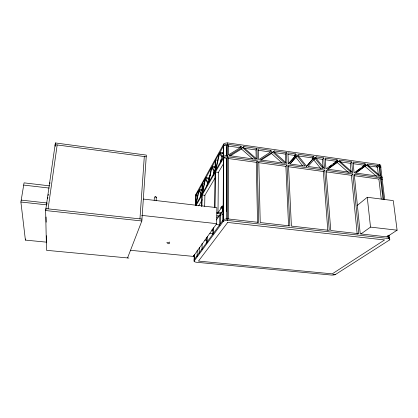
<?xml version="1.0" encoding="UTF-8"?>
<svg xmlns="http://www.w3.org/2000/svg" width="418" height="418" viewBox="0 0 418 418"><rect width="100%" height="100%" fill="white"/><g stroke="black" fill="none" stroke-linecap="round" stroke-linejoin="round"><path stroke-width="0.63" d="M228.285 218.959L228.353 156.917L257.274 160.883L258.653 222.392L227.476 218.87A4.514 1.729 0.2 0 0 223.327 219.748M226.347 211.315L226.488 159.321M226.499 155.966L226.519 146.849M226.556 219.455L226.708 158.297L227.585 156.807A4.295 2.069 -0.1 0 0 223.635 157.879L226.708 158.297M226.713 155.595L226.739 145.819L227.606 144.283A4.253 2.132 -0.2 0 0 223.698 145.391L226.739 145.819M389.074 235.188L389.649 239.89L335.325 274.579A3.647 1.05 -2.6 0 1 331.735 275.091L196.167 262.227A3.762 1.191 1.3 0 1 194.088 261.125L223.316 221.294A4.52 1.719 0.2 0 1 227.47 220.422L227.611 142.909L379.476 164.551A4.18 1.818 -7.4 0 1 380.641 166.286L382.021 177.566M222.977 221.065L223.06 205.484L217.6 213.436M223.092 221.603L223.489 145.772L219.643 153.234L223.431 156.849M223.316 221.294L223.708 144.017A4.248 2.142 -0.2 0 1 227.611 142.909M219.701 225.38L219.779 214.977L221.038 215.275M220.532 223.593L220.605 213.802L223.128 214.408M223.567 163.616L218.379 172.409L218.008 212.84L216.796 212.705M130.505 250.304L193.351 256.401L216.686 223.672L216.848 207.652L143.421 199.072M212.793 234.535L212.866 228.683M213.556 233.49L213.629 227.617M214.648 207.229L215.202 160.679L211.983 167.028L215.071 171.349M215.04 207.271L215.448 172.028L218.379 172.409M215.589 159.984L215.463 170.675L219.042 153.772L215.589 159.984L217.909 160.298M55.113 145.986L55.134 144.685L146.222 156.792M55.338 146.18L55.385 142.951L146.337 155.099L141.838 220.976L127.553 257.932M206.482 243.516L206.586 237.643M207.192 242.2L207.291 236.515M204.668 206.34L204.888 195.274L215.04 178.073M201.988 249.661L202.119 243.292M201.607 206.57L201.847 195.514L196.032 205.562M201.936 206.022L202.176 194.945L223.421 158.25M202.427 183.659L202.207 193.68L205.092 178.867L202.427 183.659L204.574 183.93M197.071 256.589L197.233 250.074M199.172 253.209L199.302 247.477M193.351 256.401L193.382 255.346M194.088 261.125L194.245 255.241M223.708 144.017L195.885 194.292L195.593 205.16A3.605 1.468 1.4 0 0 195.655 205.431M194.239 260.916L194.417 254.369M196 195.216L195.739 204.898L198.675 190.409L196 195.216L197.933 195.452M154.179 200.238L154.378 197.056L155.783 196.732L156.327 197.155L156.113 200.818M139.946 218.88L144.304 156.536M156.327 197.155L156.081 197.51M46.868 204.25L47.046 202.991L21.213 200.112M47.673 198.639L47.856 197.39M48.122 195.525L48.3 194.281M49.831 183.659L49.988 182.556M48.075 208.848L57.177 144.957M128.922 258.063L46.497 250.309L45.635 210.536L55.385 142.951M46.753 242.179L25.404 240.104L25.582 238.991M25.404 240.104L20.9 202.019L24.056 182.859L49.512 185.853M205.588 178.512L211.44 167.44L208.378 182.974L205.588 178.512L208.331 178.862L209.282 180.351M206.832 185.963L207.621 182.222M208.331 178.862L210.432 174.604M213.368 173.151L213.64 171.882M213.164 175.199L214.1 170.816M215.536 168.365L214.831 167.404L215.03 166.495L212.177 166.113M199.13 190.065L202.098 184.249L201.878 194.25L199.13 190.065L201.763 190.389L201.936 189.61L199.302 189.281M200.097 197.144L200.635 194.668M200.253 197.312L201.058 193.628M220.511 161.787L221.075 159.315M220.673 162.158L222.115 155.825M223.907 154.853L222.616 153.646L223.75 151.097M169.703 241.98L169.588 242.456L168.7 242.78L167.587 242.356M155.344 197.171L155.538 196.685M198.639 205.865L202.255 199.741M240.878 146.169L228.369 144.393L228.359 154.937L241.641 146.838L240.878 146.169L239.948 147.685L228.118 146.013M229.895 156.097L241.463 149.022L242.398 147.507L255.738 159.279L229.127 155.616L242.398 147.507M243.266 147.606L243.893 146.598L256.997 148.458L257.242 159.488L243.145 147.052L243.893 146.598M256.187 159.007L255.994 149.952L256.997 148.458M257.551 222.292L256.26 162.33L257.274 160.883M216.289 219.962L223.494 209.669M270.775 150.412L258.486 148.667L258.747 159.697L271.684 151.227L270.775 150.412L269.714 151.891L258.12 150.255M260.822 160.329L271.501 153.495L272.573 152.021L285.191 163.333L260.247 159.901L272.573 152.021M194.276 259.583L223.102 220.056M273.586 151.896L274.307 150.914L286.445 152.638L286.957 163.579L273.44 151.468L274.307 150.914M285.724 163.072L285.316 154.096L286.445 152.638M288.023 154.482L294.34 155.376L295.51 153.923L296.278 154.895L288.509 163.799M288.577 225.793L285.87 166.374L287.02 164.958L258.779 161.087L260.231 222.569L289.852 225.913L287.02 164.958M289.987 163.971L297.052 155.862L305.177 166.087L289.888 163.981L297.052 155.862M314.984 158.396L308.066 166.484L323.13 168.559L314.984 158.396L313.73 159.817L320.616 168.417M316.29 156.875L315.637 157.633L324.556 168.752L323.725 157.931L316.29 156.875L315.449 157.826M306.232 166.698L314.216 157.434L313.443 156.473L298.4 154.336L297.726 155.099L306.619 166.286L314.216 157.434M297.835 155.867L312.194 157.899L313.443 156.473M296.278 154.895L288.425 163.778L287.903 152.847L295.51 153.923M323.057 167.592L322.435 159.347L323.725 157.931M327.79 230.208L323.349 171.49L324.661 170.121L288.488 165.162L291.393 226.086L329.285 230.365L324.661 170.121M335.722 161.223L337.075 159.828L337.822 160.491L336.469 161.881L335.722 161.223L325.089 159.723M327.67 169.379L337.211 162.539L338.57 161.149L351.329 172.441L327.404 169.144L338.57 161.149M351.047 171.453L350.247 163.276L351.658 161.897L339.865 160.225L339.217 160.684L352.724 172.634L351.658 161.897M326.04 171.855L351.428 175.32L352.855 173.987L358.78 233.699L330.774 230.537L326.087 170.314L352.855 173.987M352.881 163.647L363.582 165.162L365.045 163.799L365.787 164.441L362.207 167.32M355.634 173.219L366.534 165.079L379.57 176.328L355.504 173.015L366.534 165.079M367.035 164.864L367.772 164.185L378.964 165.774L380.187 175.874L367.156 164.635L367.772 164.185M376.231 166.949L377.747 165.601M368.164 165.81L377.444 167.122L378.964 165.774M354.088 175.685L378.875 179.066L380.417 177.765L383.066 199.637M357.029 205.646L367.265 197.27L393.281 200.609L397.1 230.193L386.869 236.87M365.787 164.441L354.114 172.822L353.038 162.095L365.045 163.799M356.387 171.5L360.619 168.459M360.964 233.944L370.51 227.105L397.1 230.193M337.822 160.491L325.983 168.95L325.136 158.135L337.075 159.828M329.285 167.022L331.338 165.554M333.392 164.086L335.44 162.618M223.505 207.448L220.458 208.127L221.697 206.314L223.024 212.025M221.655 212.297L216.879 213.358L220.96 213.29M216.738 217.208L218.494 216.817M169.624 243.328L168.924 243.772L168.146 243.616L166.782 242.607M204.794 240.162L206.748 240.204M216.952 215.756L219.194 215.813M332.895 274.344L335.325 274.579M141.963 219.1L45.912 208.613L45.938 209.904M45.635 210.536L141.838 220.976M211.55 230.01L212.846 230.151M20.9 202.019L46.774 204.883M141.645 215.374L216.686 223.672M227.47 220.422L388.474 238.511A4.436 1.447 -5 0 1 389.649 239.89M23.69 185.085L49.199 188.063M202.176 194.945L204.888 195.274M205.771 177.645L208.514 177.995M211.983 167.028L214.831 167.404M219.643 153.234L222.616 153.646M380.417 177.765L354.25 174.175L360.238 233.861L388.291 237.032A4.431 1.458 -5.1 0 1 389.471 238.422M228.113 158.49L256.26 162.33M258.397 162.623L285.87 166.374M287.976 166.662L323.349 171.49M381.179 179.379L382.261 179.531L384.717 199.59M219.852 152.314L222.825 152.727M244.19 148.285L255.994 149.952M274.501 152.57L285.316 154.096M315.642 158.385L322.435 159.347M339.74 161.792L350.247 163.276M379.727 167.446L380.803 167.597A4.185 1.813 -7.4 0 0 379.638 165.873M209.873 233.312L213.018 234.043M216.195 224.288L219.967 225.177M363.582 165.162L364.324 165.8M365.06 166.437L376.592 176.391M241.463 149.022L252.838 159.065M337.211 162.539L348.445 172.482M271.501 153.495L282.124 163.025M312.194 157.899L312.962 158.856M294.34 155.376L295.103 156.337M295.871 157.304L302.736 165.956M379.476 164.551L383.755 199.726M388.134 235.747L388.474 238.511M387.423 235.663L387.58 236.949M377.444 167.122L378.347 174.667M378.875 179.066L381.279 199.151M367.265 197.27L370.51 227.105M351.428 175.32L357.191 234.153M46.084 217.005L46.189 222.172M46.466 235.731L46.612 242.832M380.934 176.516A4.222 1.761 -7 0 1 382.245 177.859M223.646 156.478A4.29 2.08 -0.1 0 1 227.591 155.407M381.096 177.859A4.227 1.756 -7 0 1 382.261 179.531M196.261 194.966A3.574 1.515 1.4 0 1 195.885 194.292M196.23 196.162A3.574 1.51 1.4 0 1 195.849 195.488M194.14 259.907A3.757 1.202 1.3 0 1 194.119 259.797M205.405 179.379L202.537 193.111L208.023 183.591L205.405 179.379M211.79 167.937L208.734 182.352L214.685 172.023L211.79 167.937M198.963 190.848L196.042 204.376L201.549 194.819L198.963 190.848M219.434 154.153L215.855 170.001L223.003 157.591L219.434 154.153M227.695 222.449L198.472 261.088L332.253 273.853L384.581 239.948L227.695 222.449"/></g></svg>
